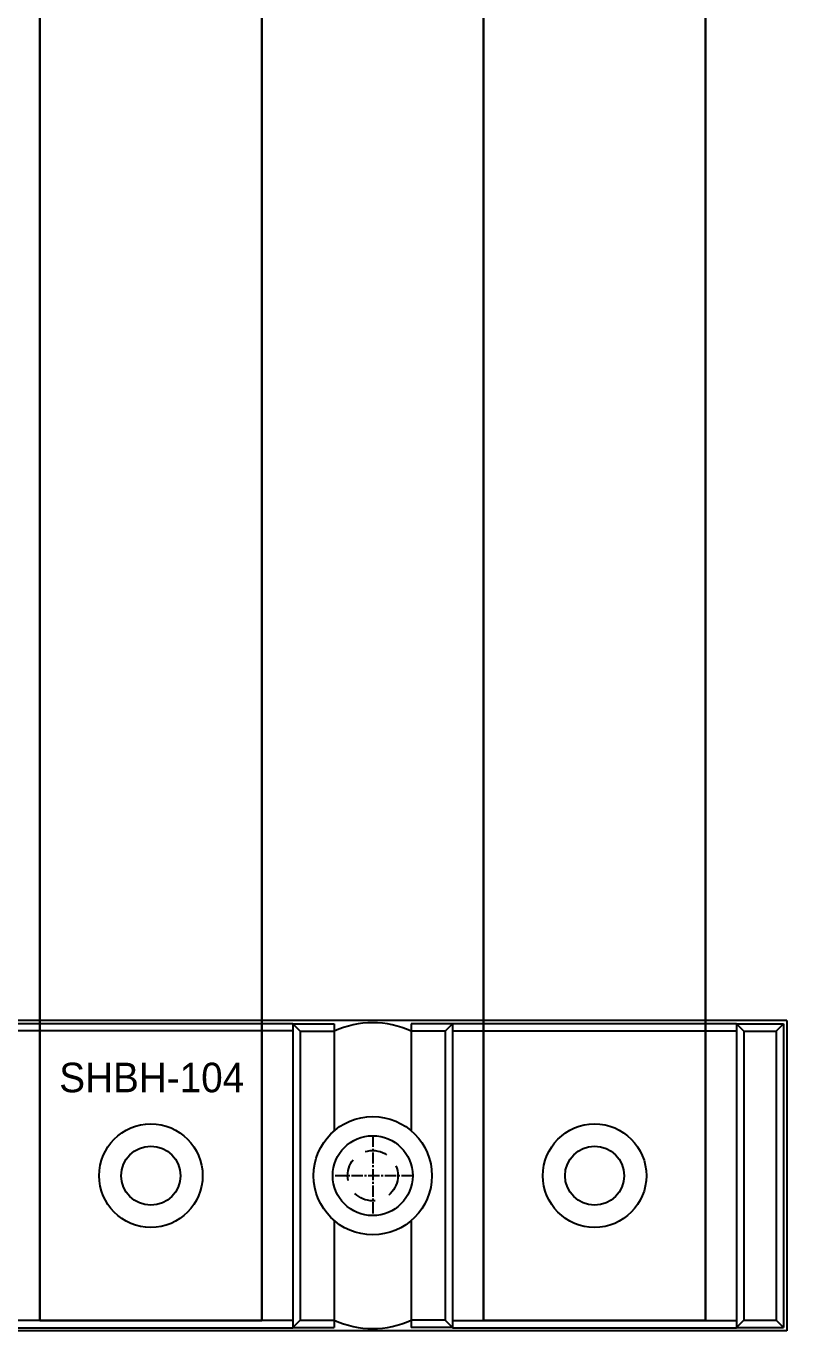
# Model space of a CAD drawing. Header units: millimetres. Extents: x 60229 to 91621, y 21923 to 36546.
# Drawn here: x 82382.8 to 82434.2, y 29851.7 to 29940 of the extents above; entities that cross this region are included whole.
import ezdxf

# ---------------------------------------------------------------- set-up
doc = ezdxf.new("R2010")
doc.units = ezdxf.units.MM
doc.linetypes.add('CENTER2', pattern=[1.125, 0.75, -0.125, 0.125, -0.125])
doc.linetypes.add('HIDDEN', pattern=[2.5, 1.5, -1])
for name, color, linetype in [('BLOCK', 3, 'Continuous'), ('CEN', 1, 'CENTER2'), ('D', 3, 'Continuous'), ('H', 2, 'HIDDEN')]:
    doc.layers.add(name, color=color, linetype=linetype)
doc.styles.add('ROMANS', font='romans.shx', dxfattribs={"bigfont": 'fhg.shx'})

# ---------------------------------------------------------------- blocks, each defined once
blk = doc.blocks.new('104 BUS')
at = {"color": 2}
for p, q in [((58, 10.5), (-58, 10.5)), ((5.4, 10.301), (24.6, 10.301)), ((24.6, 9.797), (5.4, 9.797)), ((25.1, 9.764), (24.6, 10.269)), ((24.6, 10.269), (24.6, -10.269)), ((24.6, 10.269), (27.4, 10.269)), ((25.1, 9.764), (25.1, -9.764)), ((25.1, 9.764), (27.4, 9.764)), ((27.4, 10.269), (27.4, 3.04)), ((32.6, 10.269), (32.6, 3.04)), ((35.4, 10.269), (32.6, 10.269)), ((34.9, 9.764), (32.6, 9.764)), ((35.4, 10.269), (34.9, 9.764)), ((34.9, 9.764), (34.9, -9.764)), ((35.4, 10.301), (35.4, -10.301)), ((35.4, 10.301), (54.6, 10.301)), ((35.4, 9.797), (54.6, 9.797)), ((54.6, 10.301), (54.6, -10.301)), ((55.1, 9.764), (54.6, 10.269)), ((54.6, 10.269), (57.769, 10.269)), ((54.6, 10.269), (57.769, 10.269)), ((55.1, 9.764), (55.1, -9.764)), ((55.1, 9.764), (57.264, 9.764)), ((55.1, 9.764), (57.264, 9.764)), ((57.264, 9.764), (57.769, 10.269)), ((57.264, 9.764), (57.264, -9.764)), ((57.769, 10.269), (57.769, -10.269)), ((58, 10.5), (58, -10.5)), ((58, 10.5), (58, -10.5)), ((27.4, -3.04), (27.4, -10.269)), ((32.6, -3.04), (32.6, -10.269)), ((58, -10.5), (-58, -10.5)), ((24.6, -9.797), (5.4, -9.797)), ((5.4, -10.301), (24.6, -10.301)), ((25.1, -9.764), (24.6, -10.269)), ((24.6, -10.269), (27.4, -10.269)), ((25.1, -9.764), (27.4, -9.764)), ((34.9, -9.764), (32.6, -9.764)), ((35.4, -10.269), (32.6, -10.269)), ((34.9, -9.764), (35.4, -10.269)), ((35.4, -9.797), (54.6, -9.797)), ((35.4, -10.301), (54.6, -10.301)), ((55.1, -9.764), (54.6, -10.269)), ((54.6, -10.269), (57.769, -10.269)), ((55.1, -9.764), (57.264, -9.764)), ((57.264, -9.764), (57.769, -10.269))]:
    blk.add_line(p, q, dxfattribs=at)
for centre, radius in [((30, 0), 4), ((15, 0), 3.5), ((30, 0), 2.7), ((45, 0), 3.5), ((15, 0), 2), ((45, 0), 2)]:
    blk.add_circle(centre, radius, dxfattribs=at)
for centre, start, end in [((30, 4.184), 65.02026, 114.97974), ((30, -4.184), 245.02026, 294.97974)]:
    blk.add_arc(centre, 6.157, start, end, dxfattribs=at)
at = {"layer": 'BLOCK', "color": 250, "lineweight": 30}
for points in [[(7.5, 140.203), (22.5, 140.203), (22.5, -9.797), (7.5, -9.797)], [(37.5, 140.203), (52.5, 140.203), (52.5, -9.797), (37.5, -9.797)]]:
    blk.add_lwpolyline(points, close=True, dxfattribs=at)
at = {"layer": 'CEN'}
for p, q in [((30, 2.7), (30, -2.7)), ((32.7, 0), (27.3, 0))]:
    blk.add_line(p, q, dxfattribs=at)
at = {"layer": 'H'}
blk.add_circle((30, 0), 1.7, dxfattribs=at)
at = {"layer": 'D', "insert": (15.06, 6.626), "char_height": 2, "attachment_point": 5, "style": 'ROMANS'}
blk.add_mtext('{\\fGulim|b0|i0|c129|p49;SHBH-104}', dxfattribs=at)

msp = doc.modelspace()

# ---------------------------------------------------------------- linework, layer by layer
at = {"color": 1, "linetype": 'Continuous'}
for p, q in [((82383.729, 29872.534), (82383.754, 30095.137)), ((82398.729, 29872.534), (82398.754, 30095.137)), ((82413.729, 29872.534), (82413.754, 30095.137)), ((82428.729, 29872.534), (82428.754, 30095.137))]:
    msp.add_line(p, q, dxfattribs=at)

# ---------------------------------------------------------------- block references
at = {"linetype": 'Continuous'}
msp.add_blockref('104 BUS', (82376.229, 29862.233), dxfattribs=at)

doc.saveas('drawing.dxf')
